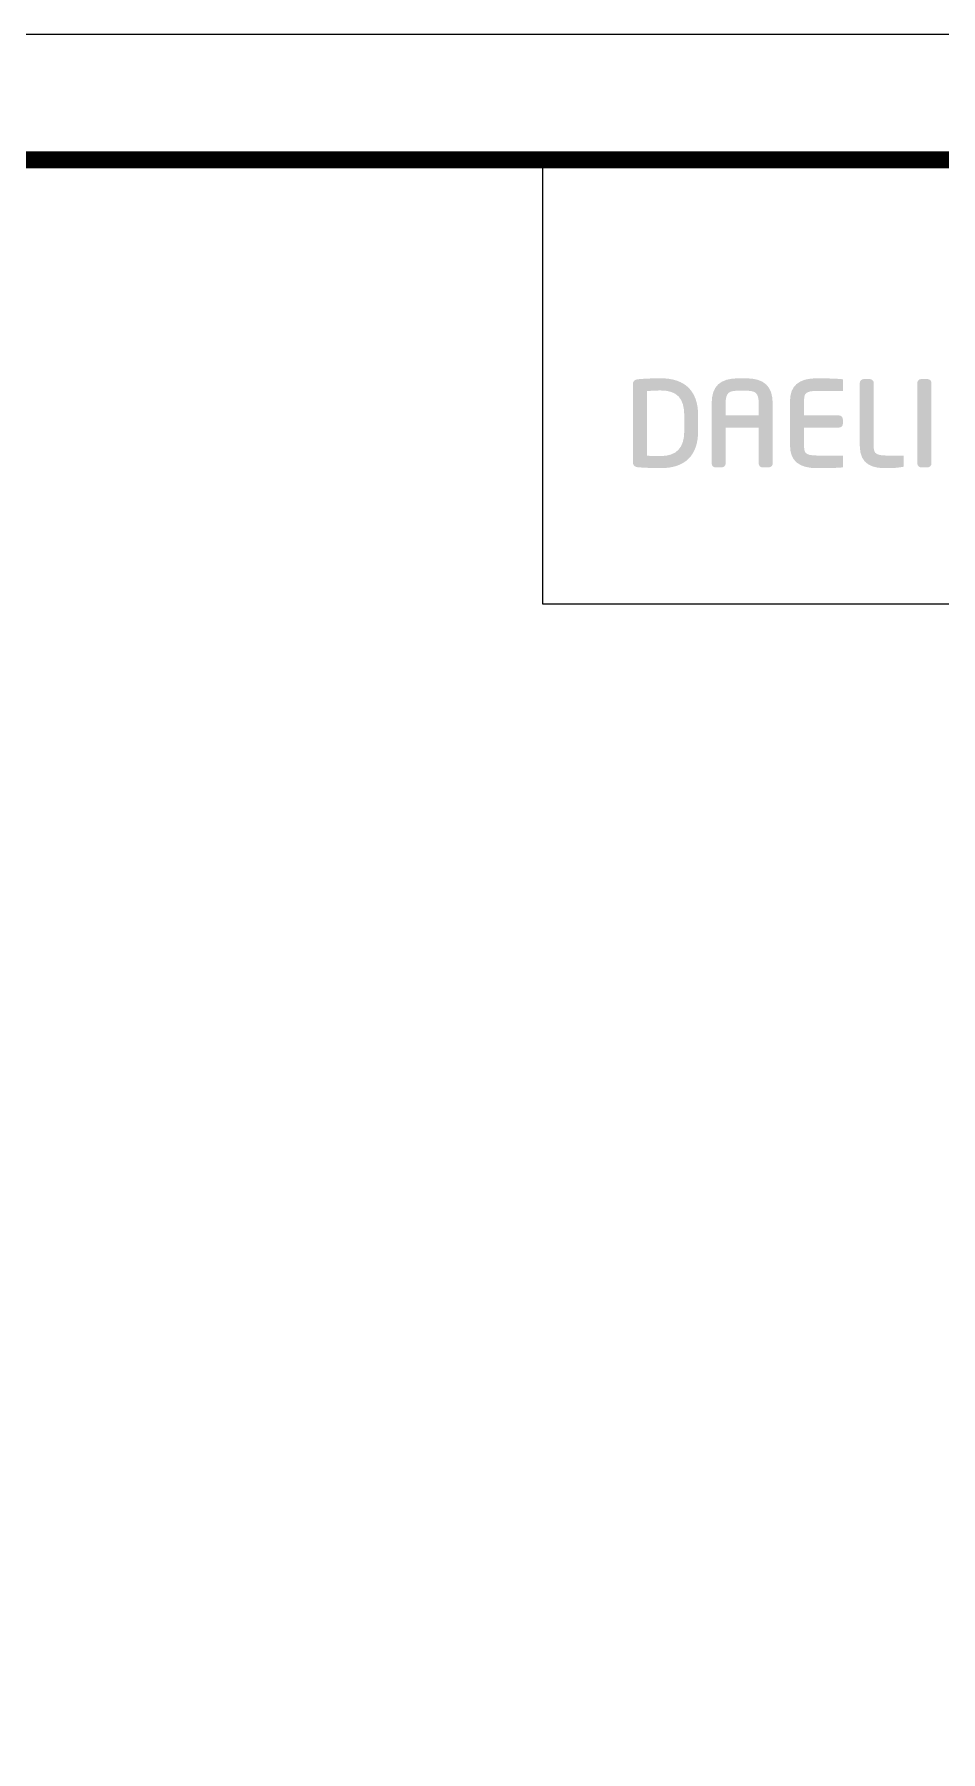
# Model space of a CAD drawing. Extents: x 6453 to 7582, y 0 to 827.
# Drawn here: x 7305.4 to 7444.1, y 564.2 to 826.8 of the extents above; entities that cross this region are included whole.
import ezdxf

# ---------------------------------------------------------------- set-up
doc = ezdxf.new("R2010")
doc.units = 0
doc.header["$LTSCALE"] = 30
doc.header["$MEASUREMENT"] = 0
doc.layers.get('0').update_dxf_attribs({"linetype": 'CONTINUOUS'})

msp = doc.modelspace()

# ---------------------------------------------------------------- hatches: boundary and pattern name
h = msp.add_hatch(color=5)
edge = h.paths.add_edge_path()
edge.add_spline(control_points=[(7406.97, 768.53), (7406.97, 772.24), (7404.99, 774.21), (7401.25, 774.21)], knot_values=[7, 7, 7, 7, 8, 8, 8, 8], degree=3, periodic=0)
edge.add_spline(control_points=[(7401.25, 774.21), (7399.87, 774.21), (7398.14, 774.13), (7397.57, 774.03)], knot_values=[0, 0, 0, 0, 1, 1, 1, 1], degree=3, periodic=0)
edge.add_spline(control_points=[(7397.57, 774.03), (7397.22, 773.97), (7396.99, 773.71), (7396.99, 773.35), (7396.99, 773.35), (7396.99, 761.33), (7396.99, 761.33)], knot_values=[1, 1, 1, 1, 2, 2, 2, 3, 3, 3, 3], degree=3, periodic=0)
edge.add_spline(control_points=[(7396.99, 761.33), (7396.99, 760.96), (7397.22, 760.71), (7397.59, 760.63)], knot_values=[3, 3, 3, 3, 4, 4, 4, 4], degree=3, periodic=0)
edge.add_spline(control_points=[(7397.59, 760.63), (7398.14, 760.56), (7399.86, 760.47), (7401.25, 760.47)], knot_values=[4, 4, 4, 4, 5, 5, 5, 5], degree=3, periodic=0)
edge.add_spline(control_points=[(7401.25, 760.47), (7404.99, 760.47), (7406.97, 762.43), (7406.97, 766.15), (7406.97, 766.15), (7406.97, 768.53), (7406.97, 768.53)], knot_values=[5, 5, 5, 5, 6, 6, 6, 7, 7, 7, 7], degree=3, periodic=0)
edge = h.paths.add_edge_path(flags=16)
edge.add_spline(control_points=[(7401.23, 772.35), (7403.73, 772.35), (7404.85, 771.17), (7404.85, 768.53), (7404.85, 768.53), (7404.85, 767.93), (7404.85, 767.34)], knot_values=[4, 4, 4, 4, 5, 5, 5, 5.5, 5.5, 5.5, 5.5], degree=3, periodic=0)
edge.add_spline(control_points=[(7404.85, 767.34), (7404.85, 766.75), (7404.85, 766.15), (7404.85, 766.15)], knot_values=[5.5, 5.5, 5.5, 5.5, 6, 6, 6, 6], degree=3, periodic=0)
edge.add_spline(control_points=[(7404.85, 766.15), (7404.85, 763.58), (7403.66, 762.32), (7401.25, 762.32)], knot_values=[0, 0, 0, 0, 1, 1, 1, 1], degree=3, periodic=0)
edge.add_spline(control_points=[(7401.25, 762.32), (7401.25, 762.32), (7399.59, 762.35), (7399.16, 762.36), (7399.16, 762.36), (7399.16, 772.25), (7399.16, 772.25)], knot_values=[1.00001, 1.00001, 1.00001, 1.00001, 2, 2, 2, 3, 3, 3, 3], degree=3, periodic=0)
edge.add_spline(control_points=[(7399.16, 772.25), (7400.02, 772.34), (7401.23, 772.35), (7401.23, 772.35)], knot_values=[3, 3, 3, 3, 4, 4, 4, 4], degree=3, periodic=0)
h = msp.add_hatch(color=5)
edge = h.paths.add_edge_path()
edge.add_spline(control_points=[(7418.38, 770.34), (7418.38, 773.01), (7417.09, 774.21), (7414.22, 774.21)], knot_values=[13, 13, 13, 13, 14, 14, 14, 14], degree=3, periodic=0)
edge.add_spline(control_points=[(7414.22, 774.21), (7414.22, 774.21), (7413.18, 774.21), (7413.18, 774.21)], knot_values=[0.00001, 0.00001, 0.00001, 0.00001, 1, 1, 1, 1], degree=3, periodic=0)
edge.add_spline(control_points=[(7413.18, 774.21), (7410.31, 774.21), (7409.04, 773.01), (7409.04, 770.34), (7409.04, 770.34), (7409.04, 761.17), (7409.04, 761.17)], knot_values=[1, 1, 1, 1, 2, 2, 2, 3, 3, 3, 3], degree=3, periodic=0)
edge.add_spline(control_points=[(7409.04, 761.17), (7409.04, 760.85), (7409.29, 760.59), (7409.61, 760.59)], knot_values=[3, 3, 3, 3, 4, 4, 4, 4], degree=3, periodic=0)
edge.add_spline(control_points=[(7409.61, 760.59), (7409.61, 760.59), (7410.61, 760.59), (7410.61, 760.59)], knot_values=[4.00001, 4.00001, 4.00001, 4.00001, 5, 5, 5, 5], degree=3, periodic=0)
edge.add_spline(control_points=[(7410.61, 760.59), (7410.95, 760.59), (7411.18, 760.9), (7411.18, 761.17), (7411.18, 761.17), (7411.18, 762.49), (7411.18, 763.84)], knot_values=[5, 5, 5, 5, 6, 6, 6, 6.5, 6.5, 6.5, 6.5], degree=3, periodic=0)
edge.add_spline(control_points=[(7411.18, 763.84), (7411.18, 765.18), (7411.18, 766.56), (7411.18, 766.66), (7411.18, 766.66), (7416.24, 766.66), (7416.24, 766.66)], knot_values=[6.5, 6.5, 6.5, 6.5, 7, 7, 7, 8, 8, 8, 8], degree=3, periodic=0)
edge.add_spline(control_points=[(7416.24, 766.66), (7416.24, 766.45), (7416.24, 761.17), (7416.24, 761.17)], knot_values=[8, 8, 8, 8, 9, 9, 9, 9], degree=3, periodic=0)
edge.add_spline(control_points=[(7416.24, 761.17), (7416.24, 760.84), (7416.5, 760.59), (7416.8, 760.59)], knot_values=[9, 9, 9, 9, 10, 10, 10, 10], degree=3, periodic=0)
edge.add_spline(control_points=[(7416.8, 760.59), (7416.8, 760.59), (7417.81, 760.59), (7417.81, 760.59)], knot_values=[10.00001, 10.00001, 10.00001, 10.00001, 11, 11, 11, 11], degree=3, periodic=0)
edge.add_spline(control_points=[(7417.81, 760.59), (7418.15, 760.59), (7418.38, 760.91), (7418.38, 761.17), (7418.38, 761.17), (7418.38, 770.34), (7418.38, 770.34)], knot_values=[11, 11, 11, 11, 12, 12, 12, 13, 13, 13, 13], degree=3, periodic=0)
edge = h.paths.add_edge_path(flags=16)
edge.add_spline(control_points=[(7411.18, 770.34), (7411.18, 772.03), (7411.67, 772.31), (7413.18, 772.31)], knot_values=[2, 2, 2, 2, 3, 3, 3, 3], degree=3, periodic=0)
edge.add_spline(control_points=[(7413.18, 772.31), (7413.18, 772.31), (7414.22, 772.31), (7414.22, 772.31)], knot_values=[3.00001, 3.00001, 3.00001, 3.00001, 4, 4, 4, 4], degree=3, periodic=0)
edge.add_spline(control_points=[(7414.22, 772.31), (7415.74, 772.31), (7416.24, 772.03), (7416.24, 770.34)], knot_values=[4, 4, 4, 4, 5, 5, 5, 5], degree=3, periodic=0)
edge.add_spline(control_points=[(7416.24, 770.34), (7416.24, 770.34), (7416.24, 768.71), (7416.24, 768.55)], knot_values=[5.00001, 5.00001, 5.00001, 5.00001, 6, 6, 6, 6], degree=3, periodic=0)
edge.add_spline(control_points=[(7416.24, 768.55), (7416.24, 768.55), (7411.18, 768.55), (7411.18, 768.55)], knot_values=[0, 0, 0, 0, 1, 1, 1, 1], degree=3, periodic=0)
edge.add_spline(control_points=[(7411.18, 768.55), (7411.18, 768.71), (7411.18, 770.34), (7411.18, 770.34)], knot_values=[1, 1, 1, 1, 2, 2, 2, 2], degree=3, periodic=0)
h = msp.add_hatch(color=5)
edge = h.paths.add_edge_path()
edge.add_spline(control_points=[(7423.19, 768.53), (7423.19, 768.7), (7423.19, 770.7), (7423.19, 770.7)], knot_values=[14, 14, 14, 14, 15, 15, 15, 15], degree=3, periodic=0)
edge.add_spline(control_points=[(7423.19, 770.7), (7423.19, 771.72), (7423.19, 772.28), (7425.17, 772.28), (7425.17, 772.28), (7426.16, 772.28), (7427.15, 772.28)], knot_values=[15, 15, 15, 15, 16, 16, 16, 16.5, 16.5, 16.5, 16.5], degree=3, periodic=0)
edge.add_spline(control_points=[(7427.15, 772.28), (7428.13, 772.27), (7429.12, 772.27), (7429.12, 772.27), (7429.12, 772.27), (7429.12, 772.72), (7429.12, 773.17)], knot_values=[16.5, 16.5, 16.5, 16.5, 17, 17, 17, 17.5, 17.5, 17.5, 17.5], degree=3, periodic=0)
edge.add_spline(control_points=[(7429.12, 773.17), (7429.12, 773.61), (7429.12, 774.06), (7429.12, 774.06)], knot_values=[17.5, 17.5, 17.5, 17.5, 18, 18, 18, 18], degree=3, periodic=0)
edge.add_spline(control_points=[(7429.12, 774.06), (7429.12, 774.06), (7428.72, 774.1), (7428.72, 774.1)], knot_values=[18.00001, 18.00001, 18.00001, 18.00001, 19, 19, 19, 19], degree=3, periodic=0)
edge.add_spline(control_points=[(7428.72, 774.1), (7427.92, 774.17), (7426.15, 774.21), (7425.15, 774.21)], knot_values=[19, 19, 19, 19, 20, 20, 20, 20], degree=3, periodic=0)
edge.add_spline(control_points=[(7425.15, 774.21), (7422.37, 774.21), (7421.03, 773.07), (7421.03, 770.7)], knot_values=[20, 20, 20, 20, 21, 21, 21, 21], degree=3, periodic=0)
edge.add_spline(control_points=[(7421.03, 770.7), (7421.03, 770.7), (7421.03, 763.96), (7421.03, 763.96)], knot_values=[0, 0, 0, 0, 1, 1, 1, 1], degree=3, periodic=0)
edge.add_spline(control_points=[(7421.03, 763.96), (7421.03, 761.61), (7422.37, 760.47), (7425.15, 760.47)], knot_values=[1, 1, 1, 1, 2, 2, 2, 2], degree=3, periodic=0)
edge.add_spline(control_points=[(7425.15, 760.47), (7426.38, 760.47), (7428.04, 760.49), (7428.72, 760.56)], knot_values=[2, 2, 2, 2, 3, 3, 3, 3], degree=3, periodic=0)
edge.add_spline(control_points=[(7428.72, 760.56), (7428.72, 760.56), (7429.03, 760.58), (7429.03, 760.58)], knot_values=[3.00001, 3.00001, 3.00001, 3.00001, 3.99999, 3.99999, 3.99999, 3.99999], degree=3, periodic=0)
edge.add_spline(control_points=[(7429.03, 760.58), (7429.03, 760.58), (7429.03, 760.58), (7429.03, 760.58), (7429.03, 760.58), (7429.12, 760.59), (7429.12, 760.59)], knot_values=[3.99999, 3.99999, 3.99999, 3.99999, 4, 4, 4, 4.99999, 4.99999, 4.99999, 4.99999], degree=3, periodic=0)
edge.add_spline(control_points=[(7429.12, 760.59), (7429.12, 760.59), (7429.12, 760.59), (7429.12, 760.59), (7429.12, 760.59), (7429.12, 761.04), (7429.12, 761.49)], knot_values=[4.99999, 4.99999, 4.99999, 4.99999, 5.25, 5.25, 5.25, 5.5, 5.5, 5.5, 5.5], degree=3, periodic=0)
edge.add_spline(control_points=[(7429.12, 761.49), (7429.12, 761.95), (7429.12, 762.4), (7429.12, 762.4), (7429.12, 762.4), (7425.17, 762.4), (7425.17, 762.4)], knot_values=[5.5, 5.5, 5.5, 5.5, 6, 6, 6, 7, 7, 7, 7], degree=3, periodic=0)
edge.add_spline(control_points=[(7425.17, 762.4), (7423.19, 762.4), (7423.19, 762.95), (7423.19, 763.96), (7423.19, 763.96), (7423.19, 766.47), (7423.19, 766.67)], knot_values=[7, 7, 7, 7, 8, 8, 8, 9, 9, 9, 9], degree=3, periodic=0)
edge.add_spline(control_points=[(7423.19, 766.67), (7423.38, 766.67), (7428.52, 766.67), (7428.52, 766.67)], knot_values=[9, 9, 9, 9, 10, 10, 10, 10], degree=3, periodic=0)
edge.add_spline(control_points=[(7428.52, 766.67), (7428.84, 766.67), (7429.12, 766.92), (7429.12, 767.25)], knot_values=[10, 10, 10, 10, 11, 11, 11, 11], degree=3, periodic=0)
edge.add_spline(control_points=[(7429.12, 767.25), (7429.12, 767.25), (7429.12, 767.92), (7429.12, 767.92)], knot_values=[11.00001, 11.00001, 11.00001, 11.00001, 12, 12, 12, 12], degree=3, periodic=0)
edge.add_spline(control_points=[(7429.12, 767.92), (7429.12, 768.25), (7428.84, 768.53), (7428.52, 768.53), (7428.52, 768.53), (7423.38, 768.53), (7423.19, 768.53)], knot_values=[12, 12, 12, 12, 13, 13, 13, 14, 14, 14, 14], degree=3, periodic=0)
h = msp.add_hatch(color=5)
edge = h.paths.add_edge_path()
edge.add_spline(control_points=[(7435.69, 762.4), (7433.85, 762.4), (7433.85, 763.1), (7433.85, 763.77), (7433.85, 763.77), (7433.85, 773.48), (7433.85, 773.48)], knot_values=[9, 9, 9, 9, 10, 10, 10, 11, 11, 11, 11], degree=3, periodic=0)
edge.add_spline(control_points=[(7433.85, 773.48), (7433.85, 773.81), (7433.57, 774.09), (7433.24, 774.09)], knot_values=[11, 11, 11, 11, 12, 12, 12, 12], degree=3, periodic=0)
edge.add_spline(control_points=[(7433.24, 774.09), (7433.24, 774.09), (7432.32, 774.09), (7432.32, 774.09)], knot_values=[12.00001, 12.00001, 12.00001, 12.00001, 12.99999, 12.99999, 12.99999, 12.99999], degree=3, periodic=0)
edge.add_spline(control_points=[(7432.32, 774.09), (7431.98, 774.09), (7431.7, 773.81), (7431.7, 773.48), (7431.7, 773.48), (7431.7, 763.96), (7431.7, 763.96)], knot_values=[0, 0, 0, 0, 1, 1, 1, 2, 2, 2, 2], degree=3, periodic=0)
edge.add_spline(control_points=[(7431.7, 763.96), (7431.7, 760.86), (7433.83, 760.47), (7435.67, 760.47)], knot_values=[2, 2, 2, 2, 3, 3, 3, 3], degree=3, periodic=0)
edge.add_spline(control_points=[(7435.67, 760.47), (7437.02, 760.47), (7437.35, 760.52), (7437.77, 760.59)], knot_values=[3, 3, 3, 3, 4, 4, 4, 4], degree=3, periodic=0)
edge.add_spline(control_points=[(7437.77, 760.59), (7437.77, 760.59), (7438, 760.62), (7438, 760.62)], knot_values=[4.00001, 4.00001, 4.00001, 4.00001, 4.99999, 4.99999, 4.99999, 4.99999], degree=3, periodic=0)
edge.add_spline(control_points=[(7438, 760.62), (7438, 760.62), (7438, 760.62), (7438, 760.62), (7438, 760.62), (7438.3, 760.67), (7438.3, 760.67)], knot_values=[4.99999, 4.99999, 4.99999, 4.99999, 5.499995, 5.499995, 5.499995, 5.99999, 5.99999, 5.99999, 5.99999], degree=3, periodic=0)
edge.add_spline(control_points=[(7438.3, 760.67), (7438.3, 760.67), (7438.3, 760.67), (7438.3, 760.67), (7438.3, 760.67), (7438.41, 760.69), (7438.41, 760.69)], knot_values=[5.99999, 5.99999, 5.99999, 5.99999, 6.499995, 6.499995, 6.499995, 6.99999, 6.99999, 6.99999, 6.99999], degree=3, periodic=0)
edge.add_spline(control_points=[(7438.41, 760.69), (7438.41, 760.69), (7438.41, 760.69), (7438.41, 760.69), (7438.41, 760.69), (7438.41, 761.12), (7438.41, 761.54)], knot_values=[6.99999, 6.99999, 6.99999, 6.99999, 7.25, 7.25, 7.25, 7.5, 7.5, 7.5, 7.5], degree=3, periodic=0)
edge.add_spline(control_points=[(7438.41, 761.54), (7438.41, 761.97), (7438.41, 762.4), (7438.41, 762.4), (7438.41, 762.4), (7435.69, 762.4), (7435.69, 762.4)], knot_values=[7.5, 7.5, 7.5, 7.5, 8, 8, 8, 9, 9, 9, 9], degree=3, periodic=0)
h = msp.add_hatch(color=5)
edge = h.paths.add_edge_path()
edge.add_spline(control_points=[(7442.1, 760.59), (7442.45, 760.59), (7442.67, 760.9), (7442.67, 761.17), (7442.67, 761.17), (7442.67, 773.51), (7442.67, 773.51)], knot_values=[4, 4, 4, 4, 5, 5, 5, 6, 6, 6, 6], degree=3, periodic=0)
edge.add_spline(control_points=[(7442.67, 773.51), (7442.67, 773.83), (7442.42, 774.09), (7442.1, 774.09)], knot_values=[6, 6, 6, 6, 7, 7, 7, 7], degree=3, periodic=0)
edge.add_spline(control_points=[(7442.1, 774.09), (7442.1, 774.09), (7441.1, 774.09), (7441.1, 774.09)], knot_values=[7.00001, 7.00001, 7.00001, 7.00001, 7.99999, 7.99999, 7.99999, 7.99999], degree=3, periodic=0)
edge.add_spline(control_points=[(7441.1, 774.09), (7440.74, 774.09), (7440.52, 773.79), (7440.52, 773.51), (7440.52, 773.51), (7440.52, 761.17), (7440.52, 761.17)], knot_values=[0, 0, 0, 0, 1, 1, 1, 2, 2, 2, 2], degree=3, periodic=0)
edge.add_spline(control_points=[(7440.52, 761.17), (7440.52, 760.84), (7440.79, 760.59), (7441.1, 760.59)], knot_values=[2, 2, 2, 2, 3, 3, 3, 3], degree=3, periodic=0)
edge.add_spline(control_points=[(7441.1, 760.59), (7441.1, 760.59), (7442.1, 760.59), (7442.1, 760.59)], knot_values=[3.00001, 3.00001, 3.00001, 3.00001, 4, 4, 4, 4], degree=3, periodic=0)

# ---------------------------------------------------------------- linework, layer by layer
at = {"color": 5, "ltscale": 0.5}
msp.add_line((7383.22, 739.68), (7383.22, 807.6), dxfattribs=at)
at = {"color": 5, "ltscale": 40}
msp.add_line((7563.56, 739.68), (7383.22, 739.68), dxfattribs=at)
at = {"ltscale": 0.5}
msp.add_lwpolyline([(6453.41, 0), (7581.81, 0), (7581.81, 826.8), (6453.41, 826.8)], close=True, dxfattribs=at)
at = {"color": 5, "linetype": 'ByBlock', "lineweight": 200, "const_width": 2.6}
msp.add_lwpolyline([(6471.56, 35.4), (7563.56, 35.4), (7563.56, 807.6), (6471.56, 807.6)], close=True, dxfattribs=at)

doc.saveas('drawing.dxf')
